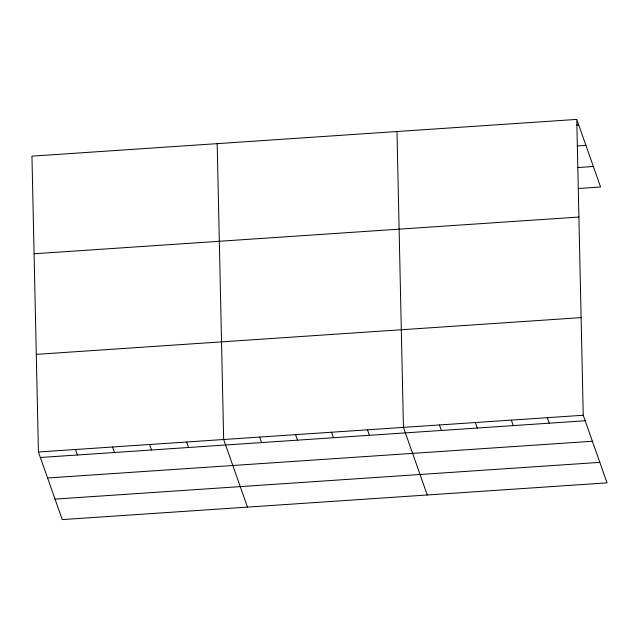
<?xml version="1.0" encoding="UTF-8"?>
<svg xmlns="http://www.w3.org/2000/svg" width="639" height="639" viewBox="0 0 639 639"><rect width="100%" height="100%" fill="white"/><g stroke="black" fill="none" stroke-linecap="round" stroke-linejoin="round"><path stroke-width="0.96" d="M576.769 119.397L31.95 156.14L38.42 451.997L62.231 519.603L607.05 482.86L583.239 415.262L576.769 119.397L600.58 187.003L578.223 188.513M576.761 125.028L578.702 124.893M577.177 145.98L585.923 145.388M577.808 167.554L593.359 166.507M34.083 253.771L578.902 217.036M36.287 354.365L581.107 317.623M38.42 451.997L583.239 415.262M40.361 457.492L585.18 420.758M47.574 477.988L592.393 441.253M55.01 499.107L599.829 462.364M547.288 417.682L549.221 423.178M511.328 420.111L513.261 425.606M475.368 422.531L477.301 428.026M439.408 424.959L441.349 430.454M427.259 494.985L403.449 427.379L396.979 131.522M367.497 429.807L369.43 435.303M331.537 432.228L333.47 437.723M295.577 434.656L297.51 440.151M259.618 437.084L261.559 442.571M247.469 507.11L223.666 439.504L217.188 143.647M186.612 442.004L188.553 447.5M149.566 444.504L151.499 450M112.52 446.996L114.453 452.492M75.474 449.497L77.407 454.992"/></g></svg>
